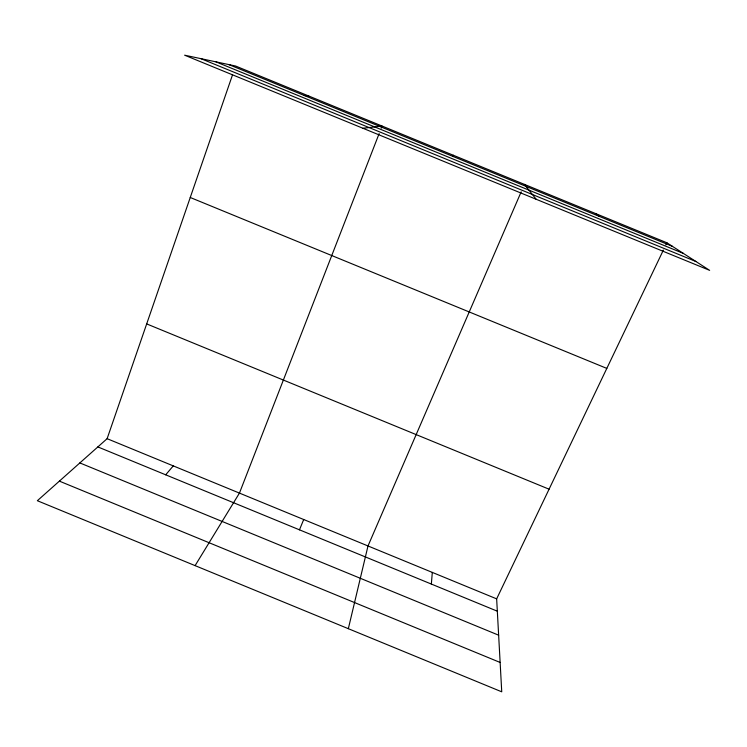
<?xml version="1.0" encoding="UTF-8"?>
<svg xmlns="http://www.w3.org/2000/svg" width="747" height="747" viewBox="0 0 747 747"><rect width="100%" height="100%" fill="white"/><g stroke="black" fill="none" stroke-linecap="round" stroke-linejoin="round"><path stroke-width="1.12" d="M431.346 584.061L432.308 572.398M348.335 628.685L368 545.954L521.182 191.83M663.364 250.096L496.652 598.861L501.741 691.815L37.35 500.714L107.12 438.685L232.541 74.793M379.131 133.61L239.451 493.095L195.088 565.628M381.231 128.213L382.062 126.056L362.921 128.26M299.463 529.828L303.712 519.52M452.738 156.328L453.214 155.217M665.866 244.857L666.875 242.766L235.557 66.016L184.612 55.185L709.65 270.358L666.875 242.766M165.694 474.812L173.276 465.885M304.225 95.467L308.791 96.027M228.918 64.606L672.449 246.361M215.902 61.842L683.374 253.41M200.934 58.658L695.943 261.515M190.252 197.488L606.816 368.402M146.683 323.909L549.073 489.192M107.12 438.685L496.652 598.861M97.866 446.921L497.325 611.195M79.854 462.925L498.641 635.183M59.386 481.133L500.135 662.458M595.62 213.567L599.178 216.331M524.403 184.388L536.187 199.272"/></g></svg>
